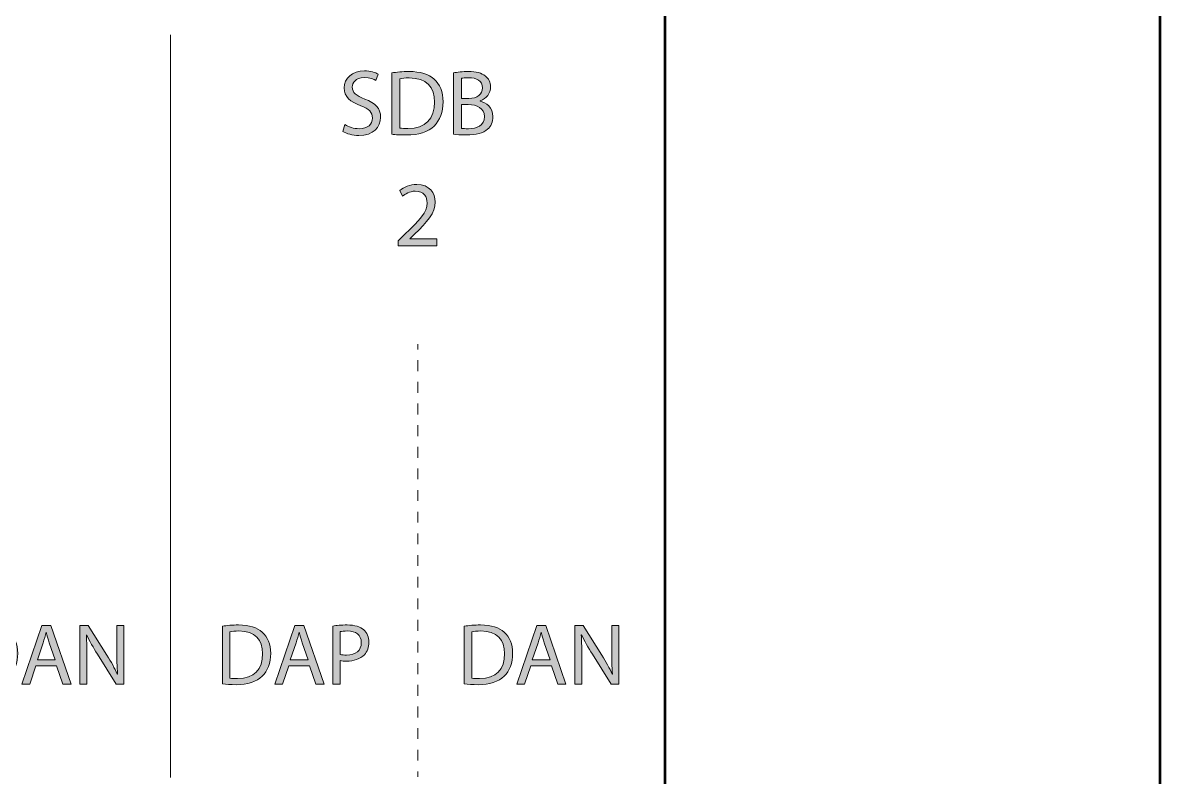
# Model space of a CAD drawing. Header units: inches. Extents: x 1 to 361, y -269 to -21.
# Drawn here: x 255.23 to 292, y -237.01 to -212.61 of the extents above; entities that cross this region are included whole.
import ezdxf

# ---------------------------------------------------------------- set-up
doc = ezdxf.new("R2010")
doc.units = ezdxf.units.IN
doc.header["$MEASUREMENT"] = 0
doc.linetypes.add('AI-Linetype-8', pattern=[0.699849, 0.349925, -0.349925])
doc.layers.add('Layer 1', color=7, linetype='Continuous')

# ---------------------------------------------------------------- blocks, each defined once
blk = doc.blocks.new('block 46')
at = {"layer": 'Layer 1'}
h = blk.add_hatch(color=7, dxfattribs=at)
h.dxf.hatch_style = 2
edge = h.paths.add_edge_path()
edge.add_spline(control_points=[(265.645, -215.904), (265.762, -215.979), (265.93, -216.035), (266.11, -216.035), (266.377, -216.035), (266.533, -215.895), (266.533, -215.691), (266.533, -215.505), (266.424, -215.394), (266.152, -215.292), (265.822, -215.172), (265.618, -214.998), (265.618, -214.717), (265.618, -214.402), (265.879, -214.167), (266.271, -214.167), (266.475, -214.167), (266.628, -214.216), (266.715, -214.267), (266.715, -214.267), (266.644, -214.48), (266.644, -214.48), (266.581, -214.44), (266.446, -214.384), (266.262, -214.384), (265.987, -214.384), (265.882, -214.548), (265.882, -214.686), (265.882, -214.875), (266.005, -214.968), (266.284, -215.076), (266.626, -215.208), (266.796, -215.373), (266.796, -215.67), (266.796, -215.982), (266.568, -216.255), (266.092, -216.255), (265.897, -216.255), (265.684, -216.195), (265.576, -216.123), (265.576, -216.123), (265.645, -215.904), (265.645, -215.904)], knot_values=[0, 0, 0, 0, 1, 1, 1, 2, 2, 2, 3, 3, 3, 4, 4, 4, 5, 5, 5, 6, 6, 6, 7, 7, 7, 8, 8, 8, 9, 9, 9, 10, 10, 10, 11, 11, 11, 12, 12, 12, 13, 13, 13, 14, 14, 14, 14], degree=3, periodic=1)
h = blk.add_hatch(color=7, dxfattribs=at)
h.dxf.hatch_style = 2
edge = h.paths.add_edge_path()
edge.add_spline(control_points=[(267.156, -214.231), (267.315, -214.204), (267.504, -214.185), (267.711, -214.185), (268.086, -214.185), (268.353, -214.276), (268.529, -214.438), (268.713, -214.602), (268.817, -214.836), (268.817, -215.163), (268.817, -215.493), (268.713, -215.763), (268.527, -215.949), (268.335, -216.137), (268.023, -216.239), (267.63, -216.239), (267.441, -216.239), (267.288, -216.23), (267.156, -216.215), (267.156, -216.215), (267.156, -214.231), (267.156, -214.231)], knot_values=[0, 0, 0, 0, 1, 1, 1, 2, 2, 2, 3, 3, 3, 4, 4, 4, 5, 5, 5, 6, 6, 6, 7, 7, 7, 7], degree=3, periodic=1)
edge = h.paths.add_edge_path()
edge.add_spline(control_points=[(267.417, -216.017), (267.483, -216.026), (267.579, -216.03), (267.681, -216.03), (268.242, -216.03), (268.542, -215.718), (268.542, -215.172), (268.545, -214.695), (268.274, -214.393), (267.723, -214.393), (267.588, -214.393), (267.486, -214.404), (267.417, -214.42), (267.417, -214.42), (267.417, -216.017), (267.417, -216.017)], knot_values=[0, 0, 0, 0, 1, 1, 1, 2, 2, 2, 3, 3, 3, 4, 4, 4, 5, 5, 5, 5], degree=3, periodic=1)
h = blk.add_hatch(color=7, dxfattribs=at)
h.dxf.hatch_style = 2
edge = h.paths.add_edge_path()
edge.add_spline(control_points=[(269.154, -214.231), (269.267, -214.204), (269.45, -214.185), (269.63, -214.185), (269.891, -214.185), (270.059, -214.231), (270.182, -214.333), (270.286, -214.411), (270.352, -214.531), (270.352, -214.689), (270.352, -214.887), (270.221, -215.058), (270.011, -215.133), (270.011, -215.133), (270.011, -215.142), (270.011, -215.142), (270.203, -215.187), (270.428, -215.346), (270.428, -215.646), (270.428, -215.82), (270.359, -215.955), (270.254, -216.051), (270.115, -216.179), (269.888, -216.239), (269.558, -216.239), (269.378, -216.239), (269.24, -216.228), (269.154, -216.215), (269.154, -216.215), (269.154, -214.231), (269.154, -214.231)], knot_values=[0, 0, 0, 0, 1, 1, 1, 2, 2, 2, 3, 3, 3, 4, 4, 4, 5, 5, 5, 6, 6, 6, 7, 7, 7, 8, 8, 8, 9, 9, 9, 10, 10, 10, 10], degree=3, periodic=1)
edge = h.paths.add_edge_path()
edge.add_spline(control_points=[(269.414, -215.058), (269.414, -215.058), (269.651, -215.058), (269.651, -215.058), (269.924, -215.058), (270.086, -214.911), (270.086, -214.717), (270.086, -214.482), (269.909, -214.387), (269.645, -214.387), (269.525, -214.387), (269.456, -214.396), (269.414, -214.404), (269.414, -214.404), (269.414, -215.058), (269.414, -215.058)], knot_values=[0, 0, 0, 0, 1, 1, 1, 2, 2, 2, 3, 3, 3, 4, 4, 4, 5, 5, 5, 5], degree=3, periodic=1)
edge = h.paths.add_edge_path()
edge.add_spline(control_points=[(269.414, -216.024), (269.468, -216.033), (269.54, -216.035), (269.633, -216.035), (269.903, -216.035), (270.152, -215.937), (270.152, -215.643), (270.152, -215.37), (269.915, -215.253), (269.63, -215.253), (269.63, -215.253), (269.414, -215.253), (269.414, -215.253), (269.414, -215.253), (269.414, -216.024), (269.414, -216.024)], knot_values=[0, 0, 0, 0, 1, 1, 1, 2, 2, 2, 3, 3, 3, 4, 4, 4, 5, 5, 5, 5], degree=3, periodic=1)
h = blk.add_hatch(color=7, dxfattribs=at)
h.dxf.hatch_style = 2
edge = h.paths.add_edge_path()
edge.add_spline(control_points=[(267.366, -219.82), (267.366, -219.82), (267.366, -219.658), (267.366, -219.658), (267.366, -219.658), (267.573, -219.457), (267.573, -219.457), (268.071, -218.984), (268.299, -218.732), (268.299, -218.438), (268.299, -218.24), (268.206, -218.057), (267.915, -218.057), (267.738, -218.057), (267.591, -218.147), (267.501, -218.222), (267.501, -218.222), (267.417, -218.036), (267.417, -218.036), (267.549, -217.925), (267.744, -217.838), (267.966, -217.838), (268.385, -217.838), (268.562, -218.126), (268.562, -218.405), (268.562, -218.765), (268.302, -219.055), (267.891, -219.451), (267.891, -219.451), (267.738, -219.595), (267.738, -219.595), (267.738, -219.595), (267.738, -219.601), (267.738, -219.601), (267.738, -219.601), (268.611, -219.601), (268.611, -219.601), (268.611, -219.601), (268.611, -219.82), (268.611, -219.82), (268.611, -219.82), (267.366, -219.82), (267.366, -219.82)], knot_values=[0, 0, 0, 0, 1, 1, 1, 2, 2, 2, 3, 3, 3, 4, 4, 4, 5, 5, 5, 6, 6, 6, 7, 7, 7, 8, 8, 8, 9, 9, 9, 10, 10, 10, 11, 11, 11, 12, 12, 12, 13, 13, 13, 14, 14, 14, 14], degree=3, periodic=1)
at = {"layer": 'Layer 1', "lineweight": 0}
for points, knots in [([(265.645, -215.904), (265.762, -215.979), (265.93, -216.035), (266.11, -216.035), (266.377, -216.035), (266.533, -215.895), (266.533, -215.691), (266.533, -215.505), (266.424, -215.394), (266.152, -215.292), (265.822, -215.172), (265.618, -214.998), (265.618, -214.717), (265.618, -214.402), (265.879, -214.167), (266.271, -214.167), (266.475, -214.167), (266.628, -214.216), (266.715, -214.267), (266.715, -214.267), (266.644, -214.48), (266.644, -214.48), (266.581, -214.44), (266.446, -214.384), (266.262, -214.384), (265.987, -214.384), (265.882, -214.548), (265.882, -214.686), (265.882, -214.875), (266.005, -214.968), (266.284, -215.076), (266.626, -215.208), (266.796, -215.373), (266.796, -215.67), (266.796, -215.982), (266.568, -216.255), (266.092, -216.255), (265.897, -216.255), (265.684, -216.195), (265.576, -216.123), (265.576, -216.123), (265.645, -215.904), (265.645, -215.904)], [0, 0, 0, 0, 1, 1, 1, 2, 2, 2, 3, 3, 3, 4, 4, 4, 5, 5, 5, 6, 6, 6, 7, 7, 7, 8, 8, 8, 9, 9, 9, 10, 10, 10, 11, 11, 11, 12, 12, 12, 13, 13, 13, 14, 14, 14, 14]), ([(267.156, -214.231), (267.315, -214.204), (267.504, -214.185), (267.711, -214.185), (268.086, -214.185), (268.353, -214.276), (268.529, -214.438), (268.713, -214.602), (268.817, -214.836), (268.817, -215.163), (268.817, -215.493), (268.713, -215.763), (268.527, -215.949), (268.335, -216.137), (268.023, -216.239), (267.63, -216.239), (267.441, -216.239), (267.288, -216.23), (267.156, -216.215), (267.156, -216.215), (267.156, -214.231), (267.156, -214.231)], [0, 0, 0, 0, 1, 1, 1, 2, 2, 2, 3, 3, 3, 4, 4, 4, 5, 5, 5, 6, 6, 6, 7, 7, 7, 7]), ([(269.154, -214.231), (269.267, -214.204), (269.45, -214.185), (269.63, -214.185), (269.891, -214.185), (270.059, -214.231), (270.182, -214.333), (270.286, -214.411), (270.352, -214.531), (270.352, -214.689), (270.352, -214.887), (270.221, -215.058), (270.011, -215.133), (270.011, -215.133), (270.011, -215.142), (270.011, -215.142), (270.203, -215.187), (270.428, -215.346), (270.428, -215.646), (270.428, -215.82), (270.359, -215.955), (270.254, -216.051), (270.115, -216.179), (269.888, -216.239), (269.558, -216.239), (269.378, -216.239), (269.24, -216.228), (269.154, -216.215), (269.154, -216.215), (269.154, -214.231), (269.154, -214.231)], [0, 0, 0, 0, 1, 1, 1, 2, 2, 2, 3, 3, 3, 4, 4, 4, 5, 5, 5, 6, 6, 6, 7, 7, 7, 8, 8, 8, 9, 9, 9, 10, 10, 10, 10]), ([(267.417, -216.017), (267.483, -216.026), (267.579, -216.03), (267.681, -216.03), (268.242, -216.03), (268.542, -215.718), (268.542, -215.172), (268.545, -214.695), (268.274, -214.393), (267.723, -214.393), (267.588, -214.393), (267.486, -214.404), (267.417, -214.42), (267.417, -214.42), (267.417, -216.017), (267.417, -216.017)], [0, 0, 0, 0, 1, 1, 1, 2, 2, 2, 3, 3, 3, 4, 4, 4, 5, 5, 5, 5]), ([(269.414, -215.058), (269.414, -215.058), (269.651, -215.058), (269.651, -215.058), (269.924, -215.058), (270.086, -214.911), (270.086, -214.717), (270.086, -214.482), (269.909, -214.387), (269.645, -214.387), (269.525, -214.387), (269.456, -214.396), (269.414, -214.404), (269.414, -214.404), (269.414, -215.058), (269.414, -215.058)], [0, 0, 0, 0, 1, 1, 1, 2, 2, 2, 3, 3, 3, 4, 4, 4, 5, 5, 5, 5]), ([(269.414, -216.024), (269.468, -216.033), (269.54, -216.035), (269.633, -216.035), (269.903, -216.035), (270.152, -215.937), (270.152, -215.643), (270.152, -215.37), (269.915, -215.253), (269.63, -215.253), (269.63, -215.253), (269.414, -215.253), (269.414, -215.253), (269.414, -215.253), (269.414, -216.024), (269.414, -216.024)], [0, 0, 0, 0, 1, 1, 1, 2, 2, 2, 3, 3, 3, 4, 4, 4, 5, 5, 5, 5]), ([(267.366, -219.82), (267.366, -219.82), (267.366, -219.658), (267.366, -219.658), (267.366, -219.658), (267.573, -219.457), (267.573, -219.457), (268.071, -218.984), (268.299, -218.732), (268.299, -218.438), (268.299, -218.24), (268.206, -218.057), (267.915, -218.057), (267.738, -218.057), (267.591, -218.147), (267.501, -218.222), (267.501, -218.222), (267.417, -218.036), (267.417, -218.036), (267.549, -217.925), (267.744, -217.838), (267.966, -217.838), (268.385, -217.838), (268.562, -218.126), (268.562, -218.405), (268.562, -218.765), (268.302, -219.055), (267.891, -219.451), (267.891, -219.451), (267.738, -219.595), (267.738, -219.595), (267.738, -219.595), (267.738, -219.601), (267.738, -219.601), (267.738, -219.601), (268.611, -219.601), (268.611, -219.601), (268.611, -219.601), (268.611, -219.82), (268.611, -219.82), (268.611, -219.82), (267.366, -219.82), (267.366, -219.82)], [0, 0, 0, 0, 1, 1, 1, 2, 2, 2, 3, 3, 3, 4, 4, 4, 5, 5, 5, 6, 6, 6, 7, 7, 7, 8, 8, 8, 9, 9, 9, 10, 10, 10, 11, 11, 11, 12, 12, 12, 13, 13, 13, 14, 14, 14, 14])]:
    blk.add_open_spline(points, degree=3, knots=knots, dxfattribs=at)
blk = doc.blocks.new('block 59')
at = {"layer": 'Layer 1', "color": 7, "lineweight": 18}
for points in [[(268, -223.176), (268, -223)], [(268, -237), (268, -236.823)]]:
    blk.add_lwpolyline(points, dxfattribs=at)
at = {"layer": 'Layer 1', "color": 7, "linetype": 'AI-Linetype-8', "lineweight": 18}
blk.add_lwpolyline([(268, -236.473), (268, -223.351)], dxfattribs=at)
blk = doc.blocks.new('block 58')
at = {"layer": 'Layer 1'}
blk.add_blockref('block 59', (0, 0), dxfattribs=at)
blk = doc.blocks.new('block 64')
at = {"layer": 'Layer 1'}
h = blk.add_hatch(color=7, dxfattribs=at)
h.dxf.hatch_style = 2
edge = h.paths.add_edge_path()
edge.add_spline(control_points=[(261.68, -232.127), (261.83, -232.102), (262.007, -232.085), (262.202, -232.085), (262.555, -232.085), (262.806, -232.169), (262.972, -232.321), (263.144, -232.477), (263.243, -232.697), (263.243, -233.004), (263.243, -233.314), (263.144, -233.568), (262.969, -233.743), (262.789, -233.921), (262.495, -234.017), (262.126, -234.017), (261.948, -234.017), (261.804, -234.008), (261.68, -233.994), (261.68, -233.994), (261.68, -232.127), (261.68, -232.127)], knot_values=[0, 0, 0, 0, 1, 1, 1, 2, 2, 2, 3, 3, 3, 4, 4, 4, 5, 5, 5, 6, 6, 6, 7, 7, 7, 7], degree=3, periodic=1)
edge = h.paths.add_edge_path()
edge.add_spline(control_points=[(261.926, -233.808), (261.988, -233.817), (262.078, -233.819), (262.174, -233.819), (262.701, -233.819), (262.983, -233.526), (262.983, -233.012), (262.986, -232.564), (262.732, -232.279), (262.213, -232.279), (262.086, -232.279), (261.991, -232.29), (261.926, -232.305), (261.926, -232.305), (261.926, -233.808), (261.926, -233.808)], knot_values=[0, 0, 0, 0, 1, 1, 1, 2, 2, 2, 3, 3, 3, 4, 4, 4, 5, 5, 5, 5], degree=3, periodic=1)
h = blk.add_hatch(color=7, dxfattribs=at)
h.dxf.hatch_style = 2
h.paths.add_polyline_path([(263.828, -233.402), (263.63, -234), (263.377, -234), (264.025, -232.099), (264.318, -232.099), (264.967, -234), (264.705, -234), (264.502, -233.402)])
edge = h.paths.add_edge_path()
edge.add_spline(control_points=[(264.454, -233.21), (264.454, -233.21), (264.265, -232.663), (264.265, -232.663), (264.223, -232.539), (264.194, -232.426), (264.166, -232.316), (264.166, -232.316), (264.161, -232.316), (264.161, -232.316), (264.132, -232.426), (264.104, -232.544), (264.065, -232.66), (264.065, -232.66), (263.878, -233.21), (263.878, -233.21), (263.878, -233.21), (264.454, -233.21), (264.454, -233.21)], knot_values=[0, 0, 0, 0, 1, 1, 1, 2, 2, 2, 3, 3, 3, 4, 4, 4, 5, 5, 5, 6, 6, 6, 6], degree=3, periodic=1)
h = blk.add_hatch(color=7, dxfattribs=at)
h.dxf.hatch_style = 2
edge = h.paths.add_edge_path()
edge.add_spline(control_points=[(265.248, -232.121), (265.366, -232.102), (265.521, -232.085), (265.719, -232.085), (265.961, -232.085), (266.139, -232.141), (266.252, -232.242), (266.353, -232.333), (266.418, -232.471), (266.418, -232.64), (266.418, -232.812), (266.368, -232.948), (266.271, -233.047), (266.139, -233.185), (265.93, -233.255), (265.691, -233.255), (265.617, -233.255), (265.549, -233.252), (265.493, -233.238), (265.493, -233.238), (265.493, -234), (265.493, -234), (265.493, -234), (265.248, -234), (265.248, -234), (265.248, -234), (265.248, -232.121), (265.248, -232.121)], knot_values=[0, 0, 0, 0, 1, 1, 1, 2, 2, 2, 3, 3, 3, 4, 4, 4, 5, 5, 5, 6, 6, 6, 7, 7, 7, 8, 8, 8, 9, 9, 9, 9], degree=3, periodic=1)
edge = h.paths.add_edge_path()
edge.add_spline(control_points=[(265.493, -233.038), (265.547, -233.052), (265.614, -233.058), (265.696, -233.058), (265.992, -233.058), (266.173, -232.911), (266.173, -232.655), (266.173, -232.401), (265.992, -232.279), (265.724, -232.279), (265.617, -232.279), (265.535, -232.288), (265.493, -232.299), (265.493, -232.299), (265.493, -233.038), (265.493, -233.038)], knot_values=[0, 0, 0, 0, 1, 1, 1, 2, 2, 2, 3, 3, 3, 4, 4, 4, 5, 5, 5, 5], degree=3, periodic=1)
at = {"layer": 'Layer 1', "lineweight": 0}
blk.add_lwpolyline([(263.828, -233.402), (263.63, -234), (263.377, -234), (264.025, -232.099), (264.318, -232.099), (264.967, -234), (264.705, -234), (264.502, -233.402), (263.828, -233.402)], dxfattribs=at)
for points, knots in [([(261.68, -232.127), (261.83, -232.102), (262.007, -232.085), (262.202, -232.085), (262.555, -232.085), (262.806, -232.169), (262.972, -232.321), (263.144, -232.477), (263.243, -232.697), (263.243, -233.004), (263.243, -233.314), (263.144, -233.568), (262.969, -233.743), (262.789, -233.921), (262.495, -234.017), (262.126, -234.017), (261.948, -234.017), (261.804, -234.008), (261.68, -233.994), (261.68, -233.994), (261.68, -232.127), (261.68, -232.127)], [0, 0, 0, 0, 1, 1, 1, 2, 2, 2, 3, 3, 3, 4, 4, 4, 5, 5, 5, 6, 6, 6, 7, 7, 7, 7]), ([(261.926, -233.808), (261.988, -233.817), (262.078, -233.819), (262.174, -233.819), (262.701, -233.819), (262.983, -233.526), (262.983, -233.012), (262.986, -232.564), (262.732, -232.279), (262.213, -232.279), (262.086, -232.279), (261.991, -232.29), (261.926, -232.305), (261.926, -232.305), (261.926, -233.808), (261.926, -233.808)], [0, 0, 0, 0, 1, 1, 1, 2, 2, 2, 3, 3, 3, 4, 4, 4, 5, 5, 5, 5]), ([(264.454, -233.21), (264.454, -233.21), (264.265, -232.663), (264.265, -232.663), (264.223, -232.539), (264.194, -232.426), (264.166, -232.316), (264.166, -232.316), (264.161, -232.316), (264.161, -232.316), (264.132, -232.426), (264.104, -232.544), (264.065, -232.66), (264.065, -232.66), (263.878, -233.21), (263.878, -233.21), (263.878, -233.21), (264.454, -233.21), (264.454, -233.21)], [0, 0, 0, 0, 1, 1, 1, 2, 2, 2, 3, 3, 3, 4, 4, 4, 5, 5, 5, 6, 6, 6, 6]), ([(265.248, -232.121), (265.366, -232.102), (265.521, -232.085), (265.719, -232.085), (265.961, -232.085), (266.139, -232.141), (266.252, -232.242), (266.353, -232.333), (266.418, -232.471), (266.418, -232.64), (266.418, -232.812), (266.368, -232.948), (266.271, -233.047), (266.139, -233.185), (265.93, -233.255), (265.691, -233.255), (265.617, -233.255), (265.549, -233.252), (265.493, -233.238), (265.493, -233.238), (265.493, -234), (265.493, -234), (265.493, -234), (265.248, -234), (265.248, -234), (265.248, -234), (265.248, -232.121), (265.248, -232.121)], [0, 0, 0, 0, 1, 1, 1, 2, 2, 2, 3, 3, 3, 4, 4, 4, 5, 5, 5, 6, 6, 6, 7, 7, 7, 8, 8, 8, 9, 9, 9, 9]), ([(265.493, -233.038), (265.547, -233.052), (265.614, -233.058), (265.696, -233.058), (265.992, -233.058), (266.173, -232.911), (266.173, -232.655), (266.173, -232.401), (265.992, -232.279), (265.724, -232.279), (265.617, -232.279), (265.535, -232.288), (265.493, -232.299), (265.493, -232.299), (265.493, -233.038), (265.493, -233.038)], [0, 0, 0, 0, 1, 1, 1, 2, 2, 2, 3, 3, 3, 4, 4, 4, 5, 5, 5, 5])]:
    blk.add_open_spline(points, degree=3, knots=knots, dxfattribs=at)
blk = doc.blocks.new('block 67')
at = {"layer": 'Layer 1'}
h = blk.add_hatch(color=7, dxfattribs=at)
h.dxf.hatch_style = 2
edge = h.paths.add_edge_path()
edge.add_spline(control_points=[(253.502, -232.127), (253.652, -232.102), (253.829, -232.085), (254.024, -232.085), (254.377, -232.085), (254.628, -232.169), (254.794, -232.321), (254.966, -232.477), (255.065, -232.697), (255.065, -233.004), (255.065, -233.314), (254.966, -233.568), (254.791, -233.743), (254.611, -233.921), (254.317, -234.017), (253.948, -234.017), (253.77, -234.017), (253.626, -234.008), (253.502, -233.994), (253.502, -233.994), (253.502, -232.127), (253.502, -232.127)], knot_values=[0, 0, 0, 0, 1, 1, 1, 2, 2, 2, 3, 3, 3, 4, 4, 4, 5, 5, 5, 6, 6, 6, 7, 7, 7, 7], degree=3, periodic=1)
edge = h.paths.add_edge_path()
edge.add_spline(control_points=[(253.748, -233.808), (253.81, -233.817), (253.9, -233.819), (253.996, -233.819), (254.523, -233.819), (254.805, -233.526), (254.805, -233.012), (254.808, -232.564), (254.554, -232.279), (254.035, -232.279), (253.908, -232.279), (253.813, -232.29), (253.748, -232.305), (253.748, -232.305), (253.748, -233.808), (253.748, -233.808)], knot_values=[0, 0, 0, 0, 1, 1, 1, 2, 2, 2, 3, 3, 3, 4, 4, 4, 5, 5, 5, 5], degree=3, periodic=1)
h = blk.add_hatch(color=7, dxfattribs=at)
h.dxf.hatch_style = 2
h.paths.add_polyline_path([(255.65, -233.402), (255.452, -234), (255.199, -234), (255.847, -232.099), (256.14, -232.099), (256.789, -234), (256.527, -234), (256.324, -233.402)])
edge = h.paths.add_edge_path()
edge.add_spline(control_points=[(256.276, -233.21), (256.276, -233.21), (256.087, -232.663), (256.087, -232.663), (256.045, -232.539), (256.016, -232.426), (255.988, -232.316), (255.988, -232.316), (255.983, -232.316), (255.983, -232.316), (255.954, -232.426), (255.926, -232.544), (255.887, -232.66), (255.887, -232.66), (255.7, -233.21), (255.7, -233.21), (255.7, -233.21), (256.276, -233.21), (256.276, -233.21)], knot_values=[0, 0, 0, 0, 1, 1, 1, 2, 2, 2, 3, 3, 3, 4, 4, 4, 5, 5, 5, 6, 6, 6, 6], degree=3, periodic=1)
h = blk.add_hatch(color=7, dxfattribs=at)
h.dxf.hatch_style = 2
edge = h.paths.add_edge_path()
edge.add_spline(control_points=[(257.07, -234), (257.07, -234), (257.07, -232.099), (257.07, -232.099), (257.07, -232.099), (257.34, -232.099), (257.34, -232.099), (257.34, -232.099), (257.947, -233.061), (257.947, -233.061), (258.085, -233.283), (258.198, -233.484), (258.285, -233.678), (258.285, -233.678), (258.294, -233.675), (258.294, -233.675), (258.271, -233.422), (258.266, -233.19), (258.266, -232.894), (258.266, -232.894), (258.266, -232.099), (258.266, -232.099), (258.266, -232.099), (258.497, -232.099), (258.497, -232.099), (258.497, -232.099), (258.497, -234), (258.497, -234), (258.497, -234), (258.249, -234), (258.249, -234), (258.249, -234), (257.645, -233.035), (257.645, -233.035), (257.513, -232.824), (257.385, -232.606), (257.292, -232.401), (257.292, -232.401), (257.284, -232.403), (257.284, -232.403), (257.298, -232.643), (257.301, -232.872), (257.301, -233.187), (257.301, -233.187), (257.301, -234), (257.301, -234), (257.301, -234), (257.07, -234), (257.07, -234)], knot_values=[0, 0, 0, 0, 1, 1, 1, 2, 2, 2, 3, 3, 3, 4, 4, 4, 5, 5, 5, 6, 6, 6, 7, 7, 7, 8, 8, 8, 9, 9, 9, 10, 10, 10, 11, 11, 11, 12, 12, 12, 13, 13, 13, 14, 14, 14, 15, 15, 15, 16, 16, 16, 16], degree=3, periodic=1)
at = {"layer": 'Layer 1', "lineweight": 0}
blk.add_lwpolyline([(255.65, -233.402), (255.452, -234), (255.199, -234), (255.847, -232.099), (256.14, -232.099), (256.789, -234), (256.527, -234), (256.324, -233.402), (255.65, -233.402)], dxfattribs=at)
for points, knots in [([(253.502, -232.127), (253.652, -232.102), (253.829, -232.085), (254.024, -232.085), (254.377, -232.085), (254.628, -232.169), (254.794, -232.321), (254.966, -232.477), (255.065, -232.697), (255.065, -233.004), (255.065, -233.314), (254.966, -233.568), (254.791, -233.743), (254.611, -233.921), (254.317, -234.017), (253.948, -234.017), (253.77, -234.017), (253.626, -234.008), (253.502, -233.994), (253.502, -233.994), (253.502, -232.127), (253.502, -232.127)], [0, 0, 0, 0, 1, 1, 1, 2, 2, 2, 3, 3, 3, 4, 4, 4, 5, 5, 5, 6, 6, 6, 7, 7, 7, 7]), ([(253.748, -233.808), (253.81, -233.817), (253.9, -233.819), (253.996, -233.819), (254.523, -233.819), (254.805, -233.526), (254.805, -233.012), (254.808, -232.564), (254.554, -232.279), (254.035, -232.279), (253.908, -232.279), (253.813, -232.29), (253.748, -232.305), (253.748, -232.305), (253.748, -233.808), (253.748, -233.808)], [0, 0, 0, 0, 1, 1, 1, 2, 2, 2, 3, 3, 3, 4, 4, 4, 5, 5, 5, 5]), ([(256.276, -233.21), (256.276, -233.21), (256.087, -232.663), (256.087, -232.663), (256.045, -232.539), (256.016, -232.426), (255.988, -232.316), (255.988, -232.316), (255.983, -232.316), (255.983, -232.316), (255.954, -232.426), (255.926, -232.544), (255.887, -232.66), (255.887, -232.66), (255.7, -233.21), (255.7, -233.21), (255.7, -233.21), (256.276, -233.21), (256.276, -233.21)], [0, 0, 0, 0, 1, 1, 1, 2, 2, 2, 3, 3, 3, 4, 4, 4, 5, 5, 5, 6, 6, 6, 6]), ([(257.07, -234), (257.07, -234), (257.07, -232.099), (257.07, -232.099), (257.07, -232.099), (257.34, -232.099), (257.34, -232.099), (257.34, -232.099), (257.947, -233.061), (257.947, -233.061), (258.085, -233.283), (258.198, -233.484), (258.285, -233.678), (258.285, -233.678), (258.294, -233.675), (258.294, -233.675), (258.271, -233.422), (258.266, -233.19), (258.266, -232.894), (258.266, -232.894), (258.266, -232.099), (258.266, -232.099), (258.266, -232.099), (258.497, -232.099), (258.497, -232.099), (258.497, -232.099), (258.497, -234), (258.497, -234), (258.497, -234), (258.249, -234), (258.249, -234), (258.249, -234), (257.645, -233.035), (257.645, -233.035), (257.513, -232.824), (257.385, -232.606), (257.292, -232.401), (257.292, -232.401), (257.284, -232.403), (257.284, -232.403), (257.298, -232.643), (257.301, -232.872), (257.301, -233.187), (257.301, -233.187), (257.301, -234), (257.301, -234), (257.301, -234), (257.07, -234), (257.07, -234)], [0, 0, 0, 0, 1, 1, 1, 2, 2, 2, 3, 3, 3, 4, 4, 4, 5, 5, 5, 6, 6, 6, 7, 7, 7, 8, 8, 8, 9, 9, 9, 10, 10, 10, 11, 11, 11, 12, 12, 12, 13, 13, 13, 14, 14, 14, 15, 15, 15, 16, 16, 16, 16])]:
    blk.add_open_spline(points, degree=3, knots=knots, dxfattribs=at)
blk = doc.blocks.new('block 68')
at = {"layer": 'Layer 1'}
h = blk.add_hatch(color=7, dxfattribs=at)
h.dxf.hatch_style = 2
edge = h.paths.add_edge_path()
edge.add_spline(control_points=[(269.502, -232.127), (269.652, -232.102), (269.83, -232.085), (270.024, -232.085), (270.377, -232.085), (270.628, -232.169), (270.794, -232.321), (270.966, -232.477), (271.065, -232.697), (271.065, -233.004), (271.065, -233.314), (270.966, -233.568), (270.791, -233.743), (270.611, -233.921), (270.317, -234.017), (269.948, -234.017), (269.77, -234.017), (269.626, -234.008), (269.502, -233.994), (269.502, -233.994), (269.502, -232.127), (269.502, -232.127)], knot_values=[0, 0, 0, 0, 1, 1, 1, 2, 2, 2, 3, 3, 3, 4, 4, 4, 5, 5, 5, 6, 6, 6, 7, 7, 7, 7], degree=3, periodic=1)
edge = h.paths.add_edge_path()
edge.add_spline(control_points=[(269.748, -233.808), (269.81, -233.817), (269.9, -233.819), (269.996, -233.819), (270.523, -233.819), (270.806, -233.526), (270.806, -233.012), (270.808, -232.564), (270.554, -232.279), (270.036, -232.279), (269.908, -232.279), (269.813, -232.29), (269.748, -232.305), (269.748, -232.305), (269.748, -233.808), (269.748, -233.808)], knot_values=[0, 0, 0, 0, 1, 1, 1, 2, 2, 2, 3, 3, 3, 4, 4, 4, 5, 5, 5, 5], degree=3, periodic=1)
h = blk.add_hatch(color=7, dxfattribs=at)
h.dxf.hatch_style = 2
h.paths.add_polyline_path([(271.65, -233.402), (271.453, -234), (271.199, -234), (271.847, -232.099), (272.14, -232.099), (272.789, -234), (272.527, -234), (272.324, -233.402)])
edge = h.paths.add_edge_path()
edge.add_spline(control_points=[(272.276, -233.21), (272.276, -233.21), (272.087, -232.663), (272.087, -232.663), (272.045, -232.539), (272.016, -232.426), (271.988, -232.316), (271.988, -232.316), (271.983, -232.316), (271.983, -232.316), (271.954, -232.426), (271.926, -232.544), (271.887, -232.66), (271.887, -232.66), (271.701, -233.21), (271.701, -233.21), (271.701, -233.21), (272.276, -233.21), (272.276, -233.21)], knot_values=[0, 0, 0, 0, 1, 1, 1, 2, 2, 2, 3, 3, 3, 4, 4, 4, 5, 5, 5, 6, 6, 6, 6], degree=3, periodic=1)
h = blk.add_hatch(color=7, dxfattribs=at)
h.dxf.hatch_style = 2
edge = h.paths.add_edge_path()
edge.add_spline(control_points=[(273.07, -234), (273.07, -234), (273.07, -232.099), (273.07, -232.099), (273.07, -232.099), (273.34, -232.099), (273.34, -232.099), (273.34, -232.099), (273.947, -233.061), (273.947, -233.061), (274.085, -233.283), (274.198, -233.484), (274.285, -233.678), (274.285, -233.678), (274.294, -233.675), (274.294, -233.675), (274.271, -233.422), (274.266, -233.19), (274.266, -232.894), (274.266, -232.894), (274.266, -232.099), (274.266, -232.099), (274.266, -232.099), (274.497, -232.099), (274.497, -232.099), (274.497, -232.099), (274.497, -234), (274.497, -234), (274.497, -234), (274.249, -234), (274.249, -234), (274.249, -234), (273.645, -233.035), (273.645, -233.035), (273.513, -232.824), (273.386, -232.606), (273.293, -232.401), (273.293, -232.401), (273.284, -232.403), (273.284, -232.403), (273.298, -232.643), (273.301, -232.872), (273.301, -233.187), (273.301, -233.187), (273.301, -234), (273.301, -234), (273.301, -234), (273.07, -234), (273.07, -234)], knot_values=[0, 0, 0, 0, 1, 1, 1, 2, 2, 2, 3, 3, 3, 4, 4, 4, 5, 5, 5, 6, 6, 6, 7, 7, 7, 8, 8, 8, 9, 9, 9, 10, 10, 10, 11, 11, 11, 12, 12, 12, 13, 13, 13, 14, 14, 14, 15, 15, 15, 16, 16, 16, 16], degree=3, periodic=1)
at = {"layer": 'Layer 1', "lineweight": 0}
blk.add_lwpolyline([(271.65, -233.402), (271.453, -234), (271.199, -234), (271.847, -232.099), (272.14, -232.099), (272.789, -234), (272.527, -234), (272.324, -233.402), (271.65, -233.402)], dxfattribs=at)
for points, knots in [([(269.502, -232.127), (269.652, -232.102), (269.83, -232.085), (270.024, -232.085), (270.377, -232.085), (270.628, -232.169), (270.794, -232.321), (270.966, -232.477), (271.065, -232.697), (271.065, -233.004), (271.065, -233.314), (270.966, -233.568), (270.791, -233.743), (270.611, -233.921), (270.317, -234.017), (269.948, -234.017), (269.77, -234.017), (269.626, -234.008), (269.502, -233.994), (269.502, -233.994), (269.502, -232.127), (269.502, -232.127)], [0, 0, 0, 0, 1, 1, 1, 2, 2, 2, 3, 3, 3, 4, 4, 4, 5, 5, 5, 6, 6, 6, 7, 7, 7, 7]), ([(269.748, -233.808), (269.81, -233.817), (269.9, -233.819), (269.996, -233.819), (270.523, -233.819), (270.806, -233.526), (270.806, -233.012), (270.808, -232.564), (270.554, -232.279), (270.036, -232.279), (269.908, -232.279), (269.813, -232.29), (269.748, -232.305), (269.748, -232.305), (269.748, -233.808), (269.748, -233.808)], [0, 0, 0, 0, 1, 1, 1, 2, 2, 2, 3, 3, 3, 4, 4, 4, 5, 5, 5, 5]), ([(272.276, -233.21), (272.276, -233.21), (272.087, -232.663), (272.087, -232.663), (272.045, -232.539), (272.016, -232.426), (271.988, -232.316), (271.988, -232.316), (271.983, -232.316), (271.983, -232.316), (271.954, -232.426), (271.926, -232.544), (271.887, -232.66), (271.887, -232.66), (271.701, -233.21), (271.701, -233.21), (271.701, -233.21), (272.276, -233.21), (272.276, -233.21)], [0, 0, 0, 0, 1, 1, 1, 2, 2, 2, 3, 3, 3, 4, 4, 4, 5, 5, 5, 6, 6, 6, 6]), ([(273.07, -234), (273.07, -234), (273.07, -232.099), (273.07, -232.099), (273.07, -232.099), (273.34, -232.099), (273.34, -232.099), (273.34, -232.099), (273.947, -233.061), (273.947, -233.061), (274.085, -233.283), (274.198, -233.484), (274.285, -233.678), (274.285, -233.678), (274.294, -233.675), (274.294, -233.675), (274.271, -233.422), (274.266, -233.19), (274.266, -232.894), (274.266, -232.894), (274.266, -232.099), (274.266, -232.099), (274.266, -232.099), (274.497, -232.099), (274.497, -232.099), (274.497, -232.099), (274.497, -234), (274.497, -234), (274.497, -234), (274.249, -234), (274.249, -234), (274.249, -234), (273.645, -233.035), (273.645, -233.035), (273.513, -232.824), (273.386, -232.606), (273.293, -232.401), (273.293, -232.401), (273.284, -232.403), (273.284, -232.403), (273.298, -232.643), (273.301, -232.872), (273.301, -233.187), (273.301, -233.187), (273.301, -234), (273.301, -234), (273.301, -234), (273.07, -234), (273.07, -234)], [0, 0, 0, 0, 1, 1, 1, 2, 2, 2, 3, 3, 3, 4, 4, 4, 5, 5, 5, 6, 6, 6, 7, 7, 7, 8, 8, 8, 9, 9, 9, 10, 10, 10, 11, 11, 11, 12, 12, 12, 13, 13, 13, 14, 14, 14, 15, 15, 15, 16, 16, 16, 16])]:
    blk.add_open_spline(points, degree=3, knots=knots, dxfattribs=at)
blk = doc.blocks.new('block 60')
at = {"layer": 'Layer 1'}
for name in ['block 67', 'block 64', 'block 68']:
    blk.add_blockref(name, (0, 0), dxfattribs=at)

msp = doc.modelspace()

# ---------------------------------------------------------------- linework, layer by layer
at = {"layer": 'Layer 1', "color": 7, "lineweight": 53}
for points in [[(276, -197), (212.044, -197), (212.044, -252.999), (276, -252.999), (276, -197)], [(292, -197), (275.985, -197), (275.985, -252.999), (292, -252.999), (292, -197)]]:
    msp.add_lwpolyline(points, dxfattribs=at)
at = {"layer": 'Layer 1', "color": 7, "lineweight": 18}
msp.add_lwpolyline([(260.001, -237.022), (260.001, -212.999)], dxfattribs=at)

# ---------------------------------------------------------------- block references
at = {"layer": 'Layer 1'}
for name in ['block 46', 'block 58', 'block 60']:
    msp.add_blockref(name, (0, 0), dxfattribs=at)

doc.saveas('drawing.dxf')
